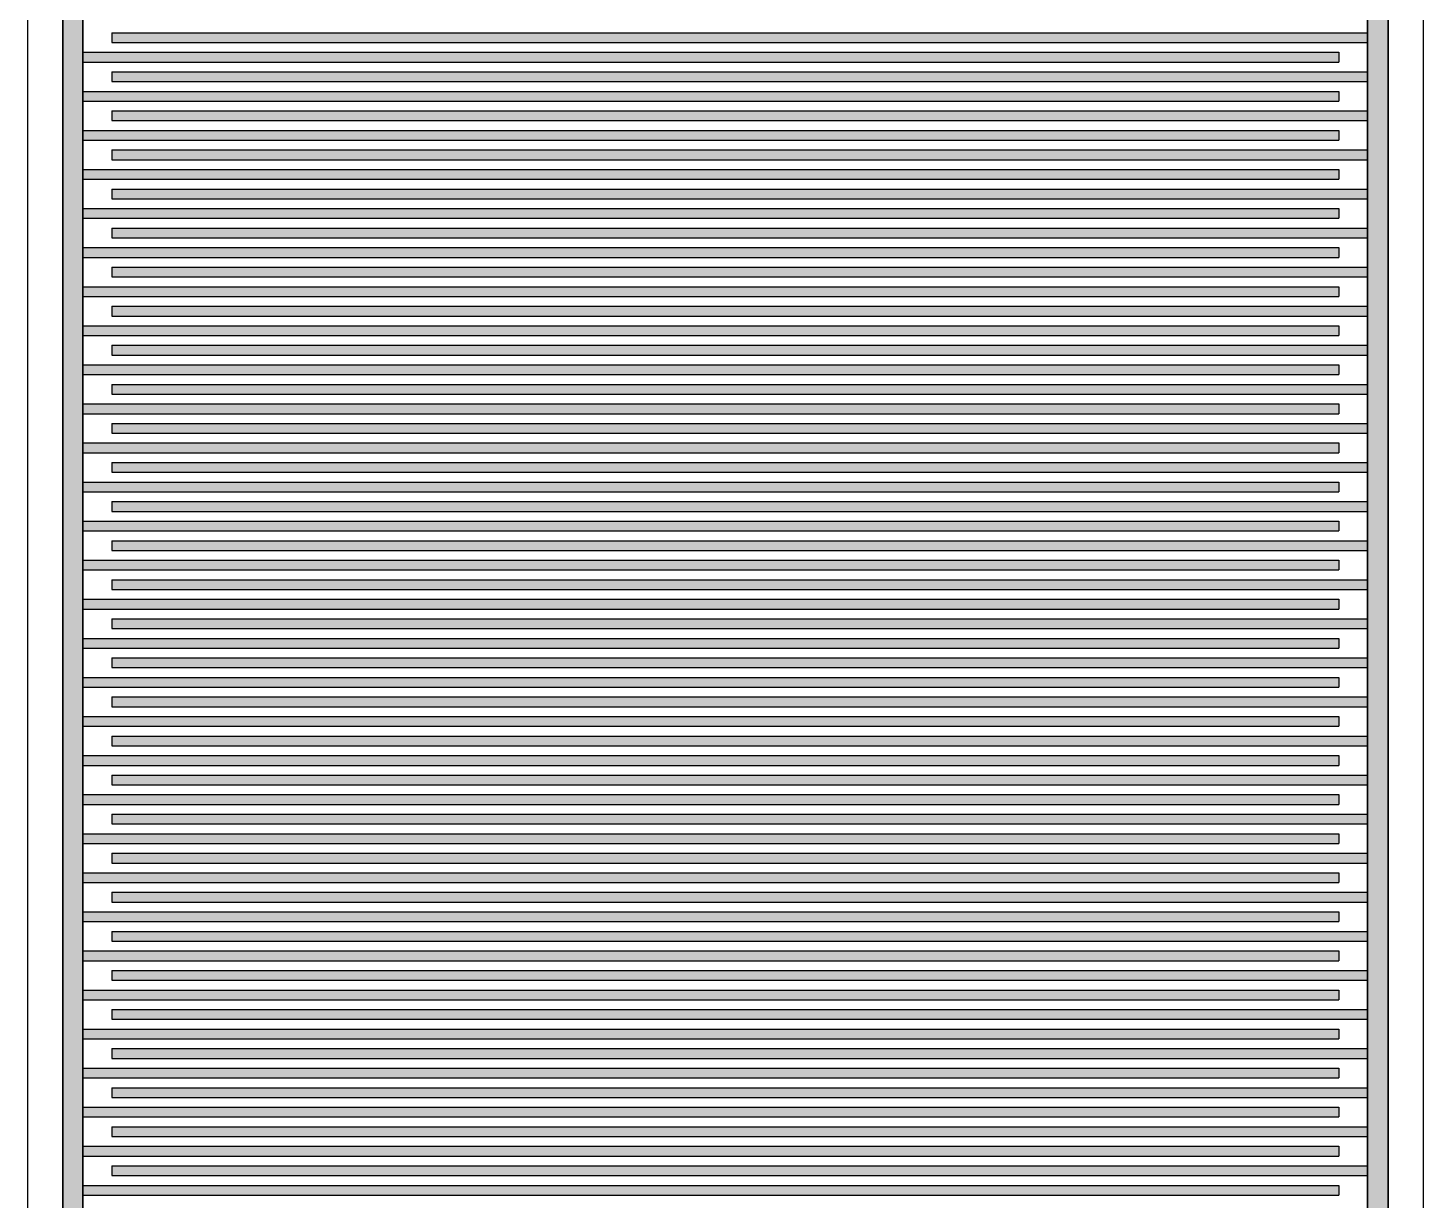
# Model space of a CAD drawing. Extents: x 1124.7 to 1190.6, y 740.2 to 817.2.
# Drawn here: x 1180.64 to 1190.64, y 757.03 to 765.43 of the extents above; entities that cross this region are included whole.
import ezdxf

# ---------------------------------------------------------------- set-up
doc = ezdxf.new("R2010")
doc.units = 0
doc.header["$MEASUREMENT"] = 0
doc.layers.get('0').update_dxf_attribs({"linetype": 'CONTINUOUS'})

# ---------------------------------------------------------------- blocks, each defined once
blk = doc.blocks.new('*U151')
at = {"linetype": 'Continuous'}
for p, q in [((1234.438, 479.019), (1234.438, 452.826)), ((1234.586, 479.019), (1234.586, 452.826))]:
    blk.add_line(p, q, dxfattribs=at)
blk.add_solid([(1234.438, 479.019), (1234.438, 452.826), (1234.586, 452.826)], dxfattribs=at)
at = {"linetype": 'Continuous', "extrusion": (0, 0, -1)}
blk.add_solid([(-1234.438, 479.019), (-1234.586, 479.019), (-1234.586, 452.826)], dxfattribs=at)
blk = doc.blocks.new('*U152')
at = {"linetype": 'Continuous'}
for p, q in [((1225.086, 479.019), (1225.086, 452.826)), ((1225.231, 479.019), (1225.231, 452.826))]:
    blk.add_line(p, q, dxfattribs=at)
blk.add_solid([(1225.086, 479.019), (1225.086, 452.826), (1225.231, 452.826)], dxfattribs=at)
at = {"linetype": 'Continuous', "extrusion": (0, 0, -1)}
blk.add_solid([(-1225.086, 479.019), (-1225.231, 479.019), (-1225.231, 452.826)], dxfattribs=at)
blk = doc.blocks.new('*U160')
at = {"linetype": 'Continuous'}
for p, q in [((1247.443, 466.921), (1256.443, 466.921)), ((1247.443, 466.921), (1247.443, 466.851)), ((1256.443, 466.921), (1256.443, 466.851)), ((1247.443, 466.851), (1256.443, 466.851)), ((1247.236, 466.781), (1256.236, 466.781)), ((1247.236, 466.781), (1247.236, 466.711)), ((1247.236, 466.711), (1256.236, 466.711)), ((1256.236, 466.781), (1256.236, 466.711))]:
    blk.add_line(p, q, dxfattribs=at)
for points in [[(1247.443, 466.921), (1247.443, 466.921), (1256.443, 466.921)], [(1247.443, 466.921), (1247.443, 466.851), (1256.443, 466.851)], [(1247.443, 466.851), (1247.443, 466.851), (1256.443, 466.851)], [(1247.236, 466.781), (1247.236, 466.781), (1256.236, 466.781)], [(1247.236, 466.781), (1247.236, 466.711), (1256.236, 466.711)], [(1247.236, 466.711), (1247.236, 466.711), (1256.236, 466.711)]]:
    blk.add_solid(points, dxfattribs=at)
at = {"linetype": 'Continuous', "extrusion": (0, 0, -1)}
for points in [[(-1247.443, 466.921), (-1256.443, 466.921), (-1256.443, 466.851)], [(-1247.236, 466.781), (-1256.236, 466.781), (-1256.236, 466.711)]]:
    blk.add_solid(points, dxfattribs=at)
blk = doc.blocks.new('*U161')
at = {"linetype": 'Continuous'}
for p, q in [((1247.443, 467.201), (1256.443, 467.201)), ((1247.443, 467.201), (1247.443, 467.131)), ((1256.443, 467.201), (1256.443, 467.131)), ((1247.443, 467.131), (1256.443, 467.131)), ((1247.236, 467.061), (1256.236, 467.061)), ((1247.236, 467.061), (1247.236, 466.991)), ((1256.236, 467.061), (1256.236, 466.991)), ((1247.236, 466.991), (1256.236, 466.991))]:
    blk.add_line(p, q, dxfattribs=at)
for points in [[(1247.443, 467.201), (1247.443, 467.201), (1256.443, 467.201)], [(1247.443, 467.201), (1247.443, 467.131), (1256.443, 467.131)], [(1247.443, 467.131), (1247.443, 467.131), (1256.443, 467.131)], [(1247.236, 467.061), (1247.236, 467.061), (1256.236, 467.061)], [(1247.236, 467.061), (1247.236, 466.991), (1256.236, 466.991)], [(1247.236, 466.991), (1247.236, 466.991), (1256.236, 466.991)]]:
    blk.add_solid(points, dxfattribs=at)
at = {"linetype": 'Continuous', "extrusion": (0, 0, -1)}
for points in [[(-1247.443, 467.201), (-1256.443, 467.201), (-1256.443, 467.131)], [(-1247.236, 467.061), (-1256.236, 467.061), (-1256.236, 466.991)]]:
    blk.add_solid(points, dxfattribs=at)
blk = doc.blocks.new('*U162')
at = {"linetype": 'Continuous'}
for p, q in [((1247.443, 467.481), (1256.443, 467.481)), ((1247.443, 467.481), (1247.443, 467.411)), ((1247.443, 467.411), (1256.443, 467.411)), ((1256.443, 467.481), (1256.443, 467.411)), ((1247.236, 467.341), (1256.236, 467.341)), ((1247.236, 467.341), (1247.236, 467.271)), ((1256.236, 467.341), (1256.236, 467.271)), ((1247.236, 467.271), (1256.236, 467.271))]:
    blk.add_line(p, q, dxfattribs=at)
for points in [[(1247.443, 467.481), (1247.443, 467.481), (1256.443, 467.481)], [(1247.443, 467.481), (1247.443, 467.411), (1256.443, 467.411)], [(1247.443, 467.411), (1247.443, 467.411), (1256.443, 467.411)], [(1247.236, 467.341), (1247.236, 467.341), (1256.236, 467.341)], [(1247.236, 467.341), (1247.236, 467.271), (1256.236, 467.271)], [(1247.236, 467.271), (1247.236, 467.271), (1256.236, 467.271)]]:
    blk.add_solid(points, dxfattribs=at)
at = {"linetype": 'Continuous', "extrusion": (0, 0, -1)}
for points in [[(-1247.443, 467.481), (-1256.443, 467.481), (-1256.443, 467.411)], [(-1247.236, 467.341), (-1256.236, 467.341), (-1256.236, 467.271)]]:
    blk.add_solid(points, dxfattribs=at)
blk = doc.blocks.new('*U163')
at = {"linetype": 'Continuous'}
for p, q in [((1247.443, 467.761), (1256.443, 467.761)), ((1247.443, 467.761), (1247.443, 467.691)), ((1256.443, 467.761), (1256.443, 467.691)), ((1247.236, 467.621), (1256.236, 467.621)), ((1247.236, 467.621), (1247.236, 467.551)), ((1247.443, 467.691), (1256.443, 467.691)), ((1256.236, 467.621), (1256.236, 467.551)), ((1247.236, 467.551), (1256.236, 467.551))]:
    blk.add_line(p, q, dxfattribs=at)
for points in [[(1247.443, 467.761), (1247.443, 467.761), (1256.443, 467.761)], [(1247.443, 467.761), (1247.443, 467.691), (1256.443, 467.691)], [(1247.236, 467.621), (1247.236, 467.621), (1256.236, 467.621)], [(1247.236, 467.621), (1247.236, 467.551), (1256.236, 467.551)], [(1247.443, 467.691), (1247.443, 467.691), (1256.443, 467.691)], [(1247.236, 467.551), (1247.236, 467.551), (1256.236, 467.551)]]:
    blk.add_solid(points, dxfattribs=at)
at = {"linetype": 'Continuous', "extrusion": (0, 0, -1)}
for points in [[(-1247.443, 467.761), (-1256.443, 467.761), (-1256.443, 467.691)], [(-1247.236, 467.621), (-1256.236, 467.621), (-1256.236, 467.551)]]:
    blk.add_solid(points, dxfattribs=at)
blk = doc.blocks.new('*U164')
at = {"linetype": 'Continuous'}
for p, q in [((1247.443, 468.041), (1256.443, 468.041)), ((1247.443, 468.041), (1247.443, 467.971)), ((1256.443, 468.041), (1256.443, 467.971)), ((1247.236, 467.901), (1256.236, 467.901)), ((1247.236, 467.901), (1247.236, 467.831)), ((1247.443, 467.971), (1256.443, 467.971)), ((1256.236, 467.901), (1256.236, 467.831)), ((1247.236, 467.831), (1256.236, 467.831))]:
    blk.add_line(p, q, dxfattribs=at)
for points in [[(1247.443, 468.041), (1247.443, 468.041), (1256.443, 468.041)], [(1247.443, 468.041), (1247.443, 467.971), (1256.443, 467.971)], [(1247.236, 467.901), (1247.236, 467.901), (1256.236, 467.901)], [(1247.236, 467.901), (1247.236, 467.831), (1256.236, 467.831)], [(1247.443, 467.971), (1247.443, 467.971), (1256.443, 467.971)], [(1247.236, 467.831), (1247.236, 467.831), (1256.236, 467.831)]]:
    blk.add_solid(points, dxfattribs=at)
at = {"linetype": 'Continuous', "extrusion": (0, 0, -1)}
for points in [[(-1247.443, 468.041), (-1256.443, 468.041), (-1256.443, 467.971)], [(-1247.236, 467.901), (-1256.236, 467.901), (-1256.236, 467.831)]]:
    blk.add_solid(points, dxfattribs=at)
blk = doc.blocks.new('*U165')
at = {"linetype": 'Continuous'}
for p, q in [((1247.443, 468.321), (1256.443, 468.321)), ((1247.443, 468.321), (1247.443, 468.251)), ((1256.443, 468.321), (1256.443, 468.251)), ((1247.443, 468.251), (1256.443, 468.251)), ((1247.236, 468.181), (1256.236, 468.181)), ((1247.236, 468.181), (1247.236, 468.111)), ((1247.236, 468.111), (1256.236, 468.111)), ((1256.236, 468.181), (1256.236, 468.111))]:
    blk.add_line(p, q, dxfattribs=at)
for points in [[(1247.443, 468.321), (1247.443, 468.321), (1256.443, 468.321)], [(1247.443, 468.321), (1247.443, 468.251), (1256.443, 468.251)], [(1247.443, 468.251), (1247.443, 468.251), (1256.443, 468.251)], [(1247.236, 468.181), (1247.236, 468.181), (1256.236, 468.181)], [(1247.236, 468.181), (1247.236, 468.111), (1256.236, 468.111)], [(1247.236, 468.111), (1247.236, 468.111), (1256.236, 468.111)]]:
    blk.add_solid(points, dxfattribs=at)
at = {"linetype": 'Continuous', "extrusion": (0, 0, -1)}
for points in [[(-1247.443, 468.321), (-1256.443, 468.321), (-1256.443, 468.251)], [(-1247.236, 468.181), (-1256.236, 468.181), (-1256.236, 468.111)]]:
    blk.add_solid(points, dxfattribs=at)
blk = doc.blocks.new('*U166')
at = {"linetype": 'Continuous'}
for p, q in [((1247.443, 468.601), (1256.443, 468.601)), ((1247.443, 468.601), (1247.443, 468.531)), ((1256.443, 468.601), (1256.443, 468.531)), ((1247.443, 468.531), (1256.443, 468.531)), ((1247.236, 468.461), (1256.236, 468.461)), ((1247.236, 468.461), (1247.236, 468.391)), ((1256.236, 468.461), (1256.236, 468.391)), ((1247.236, 468.391), (1256.236, 468.391))]:
    blk.add_line(p, q, dxfattribs=at)
for points in [[(1247.443, 468.601), (1247.443, 468.601), (1256.443, 468.601)], [(1247.443, 468.601), (1247.443, 468.531), (1256.443, 468.531)], [(1247.443, 468.531), (1247.443, 468.531), (1256.443, 468.531)], [(1247.236, 468.461), (1247.236, 468.461), (1256.236, 468.461)], [(1247.236, 468.461), (1247.236, 468.391), (1256.236, 468.391)], [(1247.236, 468.391), (1247.236, 468.391), (1256.236, 468.391)]]:
    blk.add_solid(points, dxfattribs=at)
at = {"linetype": 'Continuous', "extrusion": (0, 0, -1)}
for points in [[(-1247.443, 468.601), (-1256.443, 468.601), (-1256.443, 468.531)], [(-1247.236, 468.461), (-1256.236, 468.461), (-1256.236, 468.391)]]:
    blk.add_solid(points, dxfattribs=at)
blk = doc.blocks.new('*U167')
at = {"linetype": 'Continuous'}
for p, q in [((1247.443, 468.881), (1256.443, 468.881)), ((1247.443, 468.881), (1247.443, 468.811)), ((1247.443, 468.811), (1256.443, 468.811)), ((1256.443, 468.881), (1256.443, 468.811)), ((1247.236, 468.741), (1256.236, 468.741)), ((1247.236, 468.741), (1247.236, 468.671)), ((1256.236, 468.741), (1256.236, 468.671)), ((1247.236, 468.671), (1256.236, 468.671))]:
    blk.add_line(p, q, dxfattribs=at)
for points in [[(1247.443, 468.881), (1247.443, 468.881), (1256.443, 468.881)], [(1247.443, 468.881), (1247.443, 468.811), (1256.443, 468.811)], [(1247.443, 468.811), (1247.443, 468.811), (1256.443, 468.811)], [(1247.236, 468.741), (1247.236, 468.741), (1256.236, 468.741)], [(1247.236, 468.741), (1247.236, 468.671), (1256.236, 468.671)], [(1247.236, 468.671), (1247.236, 468.671), (1256.236, 468.671)]]:
    blk.add_solid(points, dxfattribs=at)
at = {"linetype": 'Continuous', "extrusion": (0, 0, -1)}
for points in [[(-1247.443, 468.881), (-1256.443, 468.881), (-1256.443, 468.811)], [(-1247.236, 468.741), (-1256.236, 468.741), (-1256.236, 468.671)]]:
    blk.add_solid(points, dxfattribs=at)
blk = doc.blocks.new('*U168')
at = {"linetype": 'Continuous'}
for p, q in [((1247.443, 469.161), (1256.443, 469.161)), ((1247.443, 469.161), (1247.443, 469.091)), ((1256.443, 469.161), (1256.443, 469.091)), ((1247.236, 469.021), (1256.236, 469.021)), ((1247.236, 469.021), (1247.236, 468.951)), ((1247.443, 469.091), (1256.443, 469.091)), ((1256.236, 469.021), (1256.236, 468.951)), ((1247.236, 468.951), (1256.236, 468.951))]:
    blk.add_line(p, q, dxfattribs=at)
for points in [[(1247.443, 469.161), (1247.443, 469.161), (1256.443, 469.161)], [(1247.443, 469.161), (1247.443, 469.091), (1256.443, 469.091)], [(1247.236, 469.021), (1247.236, 469.021), (1256.236, 469.021)], [(1247.236, 469.021), (1247.236, 468.951), (1256.236, 468.951)], [(1247.443, 469.091), (1247.443, 469.091), (1256.443, 469.091)], [(1247.236, 468.951), (1247.236, 468.951), (1256.236, 468.951)]]:
    blk.add_solid(points, dxfattribs=at)
at = {"linetype": 'Continuous', "extrusion": (0, 0, -1)}
for points in [[(-1247.443, 469.161), (-1256.443, 469.161), (-1256.443, 469.091)], [(-1247.236, 469.021), (-1256.236, 469.021), (-1256.236, 468.951)]]:
    blk.add_solid(points, dxfattribs=at)
blk = doc.blocks.new('*U169')
at = {"linetype": 'Continuous'}
for p, q in [((1247.443, 469.441), (1256.443, 469.441)), ((1247.443, 469.441), (1247.443, 469.371)), ((1256.443, 469.441), (1256.443, 469.371)), ((1247.236, 469.301), (1256.236, 469.301)), ((1247.236, 469.301), (1247.236, 469.231)), ((1247.443, 469.371), (1256.443, 469.371)), ((1256.236, 469.301), (1256.236, 469.231)), ((1247.236, 469.231), (1256.236, 469.231))]:
    blk.add_line(p, q, dxfattribs=at)
for points in [[(1247.443, 469.441), (1247.443, 469.441), (1256.443, 469.441)], [(1247.443, 469.441), (1247.443, 469.371), (1256.443, 469.371)], [(1247.236, 469.301), (1247.236, 469.301), (1256.236, 469.301)], [(1247.236, 469.301), (1247.236, 469.231), (1256.236, 469.231)], [(1247.443, 469.371), (1247.443, 469.371), (1256.443, 469.371)], [(1247.236, 469.231), (1247.236, 469.231), (1256.236, 469.231)]]:
    blk.add_solid(points, dxfattribs=at)
at = {"linetype": 'Continuous', "extrusion": (0, 0, -1)}
for points in [[(-1247.443, 469.441), (-1256.443, 469.441), (-1256.443, 469.371)], [(-1247.236, 469.301), (-1256.236, 469.301), (-1256.236, 469.231)]]:
    blk.add_solid(points, dxfattribs=at)
blk = doc.blocks.new('*U170')
at = {"linetype": 'Continuous'}
for p, q in [((1247.443, 469.721), (1256.443, 469.721)), ((1247.443, 469.721), (1247.443, 469.651)), ((1256.443, 469.721), (1256.443, 469.651)), ((1247.443, 469.651), (1256.443, 469.651)), ((1247.236, 469.581), (1256.236, 469.581)), ((1247.236, 469.581), (1247.236, 469.511)), ((1247.236, 469.511), (1256.236, 469.511)), ((1256.236, 469.581), (1256.236, 469.511))]:
    blk.add_line(p, q, dxfattribs=at)
for points in [[(1247.443, 469.721), (1247.443, 469.721), (1256.443, 469.721)], [(1247.443, 469.721), (1247.443, 469.651), (1256.443, 469.651)], [(1247.443, 469.651), (1247.443, 469.651), (1256.443, 469.651)], [(1247.236, 469.581), (1247.236, 469.581), (1256.236, 469.581)], [(1247.236, 469.581), (1247.236, 469.511), (1256.236, 469.511)], [(1247.236, 469.511), (1247.236, 469.511), (1256.236, 469.511)]]:
    blk.add_solid(points, dxfattribs=at)
at = {"linetype": 'Continuous', "extrusion": (0, 0, -1)}
for points in [[(-1247.443, 469.721), (-1256.443, 469.721), (-1256.443, 469.651)], [(-1247.236, 469.581), (-1256.236, 469.581), (-1256.236, 469.511)]]:
    blk.add_solid(points, dxfattribs=at)
blk = doc.blocks.new('*U171')
at = {"linetype": 'Continuous'}
for p, q in [((1247.443, 470.001), (1256.443, 470.001)), ((1247.443, 470.001), (1247.443, 469.931)), ((1256.443, 470.001), (1256.443, 469.931)), ((1247.443, 469.931), (1256.443, 469.931)), ((1247.236, 469.861), (1256.236, 469.861)), ((1247.236, 469.861), (1247.236, 469.791)), ((1256.236, 469.861), (1256.236, 469.791)), ((1247.236, 469.791), (1256.236, 469.791))]:
    blk.add_line(p, q, dxfattribs=at)
for points in [[(1247.443, 470.001), (1247.443, 470.001), (1256.443, 470.001)], [(1247.443, 470.001), (1247.443, 469.931), (1256.443, 469.931)], [(1247.443, 469.931), (1247.443, 469.931), (1256.443, 469.931)], [(1247.236, 469.861), (1247.236, 469.861), (1256.236, 469.861)], [(1247.236, 469.861), (1247.236, 469.791), (1256.236, 469.791)], [(1247.236, 469.791), (1247.236, 469.791), (1256.236, 469.791)]]:
    blk.add_solid(points, dxfattribs=at)
at = {"linetype": 'Continuous', "extrusion": (0, 0, -1)}
for points in [[(-1247.443, 470.001), (-1256.443, 470.001), (-1256.443, 469.931)], [(-1247.236, 469.861), (-1256.236, 469.861), (-1256.236, 469.791)]]:
    blk.add_solid(points, dxfattribs=at)
blk = doc.blocks.new('*U172')
at = {"linetype": 'Continuous'}
for p, q in [((1247.443, 470.281), (1256.443, 470.281)), ((1247.443, 470.281), (1247.443, 470.211)), ((1247.443, 470.211), (1256.443, 470.211)), ((1256.443, 470.281), (1256.443, 470.211)), ((1247.236, 470.141), (1256.236, 470.141)), ((1247.236, 470.141), (1247.236, 470.071)), ((1256.236, 470.141), (1256.236, 470.071)), ((1247.236, 470.071), (1256.236, 470.071))]:
    blk.add_line(p, q, dxfattribs=at)
for points in [[(1247.443, 470.281), (1247.443, 470.281), (1256.443, 470.281)], [(1247.443, 470.281), (1247.443, 470.211), (1256.443, 470.211)], [(1247.443, 470.211), (1247.443, 470.211), (1256.443, 470.211)], [(1247.236, 470.141), (1247.236, 470.141), (1256.236, 470.141)], [(1247.236, 470.141), (1247.236, 470.071), (1256.236, 470.071)], [(1247.236, 470.071), (1247.236, 470.071), (1256.236, 470.071)]]:
    blk.add_solid(points, dxfattribs=at)
at = {"linetype": 'Continuous', "extrusion": (0, 0, -1)}
for points in [[(-1247.443, 470.281), (-1256.443, 470.281), (-1256.443, 470.211)], [(-1247.236, 470.141), (-1256.236, 470.141), (-1256.236, 470.071)]]:
    blk.add_solid(points, dxfattribs=at)
blk = doc.blocks.new('*U173')
at = {"linetype": 'Continuous'}
for p, q in [((1247.443, 470.561), (1256.443, 470.561)), ((1247.443, 470.561), (1247.443, 470.491)), ((1256.443, 470.561), (1256.443, 470.491)), ((1247.236, 470.421), (1256.236, 470.421)), ((1247.236, 470.421), (1247.236, 470.351)), ((1247.443, 470.491), (1256.443, 470.491)), ((1256.236, 470.421), (1256.236, 470.351)), ((1247.236, 470.351), (1256.236, 470.351))]:
    blk.add_line(p, q, dxfattribs=at)
for points in [[(1247.443, 470.561), (1247.443, 470.561), (1256.443, 470.561)], [(1247.443, 470.561), (1247.443, 470.491), (1256.443, 470.491)], [(1247.236, 470.421), (1247.236, 470.421), (1256.236, 470.421)], [(1247.236, 470.421), (1247.236, 470.351), (1256.236, 470.351)], [(1247.443, 470.491), (1247.443, 470.491), (1256.443, 470.491)], [(1247.236, 470.351), (1247.236, 470.351), (1256.236, 470.351)]]:
    blk.add_solid(points, dxfattribs=at)
at = {"linetype": 'Continuous', "extrusion": (0, 0, -1)}
for points in [[(-1247.443, 470.561), (-1256.443, 470.561), (-1256.443, 470.491)], [(-1247.236, 470.421), (-1256.236, 470.421), (-1256.236, 470.351)]]:
    blk.add_solid(points, dxfattribs=at)
blk = doc.blocks.new('*U174')
at = {"linetype": 'Continuous'}
for p, q in [((1247.443, 470.841), (1256.443, 470.841)), ((1247.443, 470.841), (1247.443, 470.771)), ((1256.443, 470.841), (1256.443, 470.771)), ((1247.236, 470.701), (1256.236, 470.701)), ((1247.236, 470.701), (1247.236, 470.631)), ((1247.443, 470.771), (1256.443, 470.771)), ((1256.236, 470.701), (1256.236, 470.631)), ((1247.236, 470.631), (1256.236, 470.631))]:
    blk.add_line(p, q, dxfattribs=at)
for points in [[(1247.443, 470.841), (1247.443, 470.841), (1256.443, 470.841)], [(1247.443, 470.841), (1247.443, 470.771), (1256.443, 470.771)], [(1247.236, 470.701), (1247.236, 470.701), (1256.236, 470.701)], [(1247.236, 470.701), (1247.236, 470.631), (1256.236, 470.631)], [(1247.443, 470.771), (1247.443, 470.771), (1256.443, 470.771)], [(1247.236, 470.631), (1247.236, 470.631), (1256.236, 470.631)]]:
    blk.add_solid(points, dxfattribs=at)
at = {"linetype": 'Continuous', "extrusion": (0, 0, -1)}
for points in [[(-1247.443, 470.841), (-1256.443, 470.841), (-1256.443, 470.771)], [(-1247.236, 470.701), (-1256.236, 470.701), (-1256.236, 470.631)]]:
    blk.add_solid(points, dxfattribs=at)
blk = doc.blocks.new('*U175')
at = {"linetype": 'Continuous'}
for p, q in [((1247.443, 471.121), (1256.443, 471.121)), ((1247.443, 471.121), (1247.443, 471.051)), ((1256.443, 471.121), (1256.443, 471.051)), ((1247.443, 471.051), (1256.443, 471.051)), ((1247.236, 470.981), (1256.236, 470.981)), ((1247.236, 470.981), (1247.236, 470.911)), ((1247.236, 470.911), (1256.236, 470.911)), ((1256.236, 470.981), (1256.236, 470.911))]:
    blk.add_line(p, q, dxfattribs=at)
for points in [[(1247.443, 471.121), (1247.443, 471.121), (1256.443, 471.121)], [(1247.443, 471.121), (1247.443, 471.051), (1256.443, 471.051)], [(1247.443, 471.051), (1247.443, 471.051), (1256.443, 471.051)], [(1247.236, 470.981), (1247.236, 470.981), (1256.236, 470.981)], [(1247.236, 470.981), (1247.236, 470.911), (1256.236, 470.911)], [(1247.236, 470.911), (1247.236, 470.911), (1256.236, 470.911)]]:
    blk.add_solid(points, dxfattribs=at)
at = {"linetype": 'Continuous', "extrusion": (0, 0, -1)}
for points in [[(-1247.443, 471.121), (-1256.443, 471.121), (-1256.443, 471.051)], [(-1247.236, 470.981), (-1256.236, 470.981), (-1256.236, 470.911)]]:
    blk.add_solid(points, dxfattribs=at)
blk = doc.blocks.new('*U176')
at = {"linetype": 'Continuous'}
for p, q in [((1247.443, 471.401), (1256.443, 471.401)), ((1247.443, 471.401), (1247.443, 471.331)), ((1256.443, 471.401), (1256.443, 471.331)), ((1247.443, 471.331), (1256.443, 471.331)), ((1247.236, 471.261), (1256.236, 471.261)), ((1247.236, 471.261), (1247.236, 471.191)), ((1256.236, 471.261), (1256.236, 471.191)), ((1247.236, 471.191), (1256.236, 471.191))]:
    blk.add_line(p, q, dxfattribs=at)
for points in [[(1247.443, 471.401), (1247.443, 471.401), (1256.443, 471.401)], [(1247.443, 471.401), (1247.443, 471.331), (1256.443, 471.331)], [(1247.443, 471.331), (1247.443, 471.331), (1256.443, 471.331)], [(1247.236, 471.261), (1247.236, 471.261), (1256.236, 471.261)], [(1247.236, 471.261), (1247.236, 471.191), (1256.236, 471.191)], [(1247.236, 471.191), (1247.236, 471.191), (1256.236, 471.191)]]:
    blk.add_solid(points, dxfattribs=at)
at = {"linetype": 'Continuous', "extrusion": (0, 0, -1)}
for points in [[(-1247.443, 471.401), (-1256.443, 471.401), (-1256.443, 471.331)], [(-1247.236, 471.261), (-1256.236, 471.261), (-1256.236, 471.191)]]:
    blk.add_solid(points, dxfattribs=at)
blk = doc.blocks.new('*U177')
at = {"linetype": 'Continuous'}
for p, q in [((1247.443, 471.681), (1256.443, 471.681)), ((1247.443, 471.681), (1247.443, 471.611)), ((1247.443, 471.611), (1256.443, 471.611)), ((1256.443, 471.681), (1256.443, 471.611)), ((1247.236, 471.541), (1256.236, 471.541)), ((1247.236, 471.541), (1247.236, 471.471)), ((1256.236, 471.541), (1256.236, 471.471)), ((1247.236, 471.471), (1256.236, 471.471))]:
    blk.add_line(p, q, dxfattribs=at)
for points in [[(1247.443, 471.681), (1247.443, 471.681), (1256.443, 471.681)], [(1247.443, 471.681), (1247.443, 471.611), (1256.443, 471.611)], [(1247.443, 471.611), (1247.443, 471.611), (1256.443, 471.611)], [(1247.236, 471.541), (1247.236, 471.541), (1256.236, 471.541)], [(1247.236, 471.541), (1247.236, 471.471), (1256.236, 471.471)], [(1247.236, 471.471), (1247.236, 471.471), (1256.236, 471.471)]]:
    blk.add_solid(points, dxfattribs=at)
at = {"linetype": 'Continuous', "extrusion": (0, 0, -1)}
for points in [[(-1247.443, 471.681), (-1256.443, 471.681), (-1256.443, 471.611)], [(-1247.236, 471.541), (-1256.236, 471.541), (-1256.236, 471.471)]]:
    blk.add_solid(points, dxfattribs=at)
blk = doc.blocks.new('*U178')
at = {"linetype": 'Continuous'}
for p, q in [((1247.443, 471.961), (1256.443, 471.961)), ((1247.443, 471.961), (1247.443, 471.891)), ((1256.443, 471.961), (1256.443, 471.891)), ((1247.236, 471.821), (1256.236, 471.821)), ((1247.236, 471.821), (1247.236, 471.751)), ((1247.443, 471.891), (1256.443, 471.891)), ((1256.236, 471.821), (1256.236, 471.751)), ((1247.236, 471.751), (1256.236, 471.751))]:
    blk.add_line(p, q, dxfattribs=at)
for points in [[(1247.443, 471.961), (1247.443, 471.961), (1256.443, 471.961)], [(1247.443, 471.961), (1247.443, 471.891), (1256.443, 471.891)], [(1247.236, 471.821), (1247.236, 471.821), (1256.236, 471.821)], [(1247.236, 471.821), (1247.236, 471.751), (1256.236, 471.751)], [(1247.443, 471.891), (1247.443, 471.891), (1256.443, 471.891)], [(1247.236, 471.751), (1247.236, 471.751), (1256.236, 471.751)]]:
    blk.add_solid(points, dxfattribs=at)
at = {"linetype": 'Continuous', "extrusion": (0, 0, -1)}
for points in [[(-1247.443, 471.961), (-1256.443, 471.961), (-1256.443, 471.891)], [(-1247.236, 471.821), (-1256.236, 471.821), (-1256.236, 471.751)]]:
    blk.add_solid(points, dxfattribs=at)
blk = doc.blocks.new('*U179')
at = {"linetype": 'Continuous'}
for p, q in [((1247.443, 472.241), (1256.443, 472.241)), ((1247.443, 472.241), (1247.443, 472.171)), ((1256.443, 472.241), (1256.443, 472.171)), ((1247.236, 472.101), (1256.236, 472.101)), ((1247.236, 472.101), (1247.236, 472.031)), ((1247.443, 472.171), (1256.443, 472.171)), ((1256.236, 472.101), (1256.236, 472.031)), ((1247.236, 472.031), (1256.236, 472.031))]:
    blk.add_line(p, q, dxfattribs=at)
for points in [[(1247.443, 472.241), (1247.443, 472.241), (1256.443, 472.241)], [(1247.443, 472.241), (1247.443, 472.171), (1256.443, 472.171)], [(1247.236, 472.101), (1247.236, 472.101), (1256.236, 472.101)], [(1247.236, 472.101), (1247.236, 472.031), (1256.236, 472.031)], [(1247.443, 472.171), (1247.443, 472.171), (1256.443, 472.171)], [(1247.236, 472.031), (1247.236, 472.031), (1256.236, 472.031)]]:
    blk.add_solid(points, dxfattribs=at)
at = {"linetype": 'Continuous', "extrusion": (0, 0, -1)}
for points in [[(-1247.443, 472.241), (-1256.443, 472.241), (-1256.443, 472.171)], [(-1247.236, 472.101), (-1256.236, 472.101), (-1256.236, 472.031)]]:
    blk.add_solid(points, dxfattribs=at)
blk = doc.blocks.new('*U180')
at = {"linetype": 'Continuous'}
for p, q in [((1247.443, 472.521), (1256.443, 472.521)), ((1247.443, 472.521), (1247.443, 472.451)), ((1256.443, 472.521), (1256.443, 472.451)), ((1247.443, 472.451), (1256.443, 472.451)), ((1247.236, 472.381), (1256.236, 472.381)), ((1247.236, 472.381), (1247.236, 472.311)), ((1247.236, 472.311), (1256.236, 472.311)), ((1256.236, 472.381), (1256.236, 472.311))]:
    blk.add_line(p, q, dxfattribs=at)
for points in [[(1247.443, 472.521), (1247.443, 472.521), (1256.443, 472.521)], [(1247.443, 472.521), (1247.443, 472.451), (1256.443, 472.451)], [(1247.443, 472.451), (1247.443, 472.451), (1256.443, 472.451)], [(1247.236, 472.381), (1247.236, 472.381), (1256.236, 472.381)], [(1247.236, 472.381), (1247.236, 472.311), (1256.236, 472.311)], [(1247.236, 472.311), (1247.236, 472.311), (1256.236, 472.311)]]:
    blk.add_solid(points, dxfattribs=at)
at = {"linetype": 'Continuous', "extrusion": (0, 0, -1)}
for points in [[(-1247.443, 472.521), (-1256.443, 472.521), (-1256.443, 472.451)], [(-1247.236, 472.381), (-1256.236, 472.381), (-1256.236, 472.311)]]:
    blk.add_solid(points, dxfattribs=at)
blk = doc.blocks.new('*U181')
at = {"linetype": 'Continuous'}
for p, q in [((1247.443, 472.801), (1256.443, 472.801)), ((1247.443, 472.801), (1247.443, 472.731)), ((1256.443, 472.801), (1256.443, 472.731)), ((1247.443, 472.731), (1256.443, 472.731)), ((1247.236, 472.661), (1256.236, 472.661)), ((1247.236, 472.661), (1247.236, 472.591)), ((1256.236, 472.661), (1256.236, 472.591)), ((1247.236, 472.591), (1256.236, 472.591))]:
    blk.add_line(p, q, dxfattribs=at)
for points in [[(1247.443, 472.801), (1247.443, 472.801), (1256.443, 472.801)], [(1247.443, 472.801), (1247.443, 472.731), (1256.443, 472.731)], [(1247.443, 472.731), (1247.443, 472.731), (1256.443, 472.731)], [(1247.236, 472.661), (1247.236, 472.661), (1256.236, 472.661)], [(1247.236, 472.661), (1247.236, 472.591), (1256.236, 472.591)], [(1247.236, 472.591), (1247.236, 472.591), (1256.236, 472.591)]]:
    blk.add_solid(points, dxfattribs=at)
at = {"linetype": 'Continuous', "extrusion": (0, 0, -1)}
for points in [[(-1247.443, 472.801), (-1256.443, 472.801), (-1256.443, 472.731)], [(-1247.236, 472.661), (-1256.236, 472.661), (-1256.236, 472.591)]]:
    blk.add_solid(points, dxfattribs=at)
blk = doc.blocks.new('*U182')
at = {"linetype": 'Continuous'}
for p, q in [((1247.443, 473.081), (1256.443, 473.081)), ((1247.443, 473.081), (1247.443, 473.011)), ((1247.443, 473.011), (1256.443, 473.011)), ((1256.443, 473.081), (1256.443, 473.011)), ((1247.236, 472.941), (1256.236, 472.941)), ((1247.236, 472.941), (1247.236, 472.871)), ((1256.236, 472.941), (1256.236, 472.871)), ((1247.236, 472.871), (1256.236, 472.871))]:
    blk.add_line(p, q, dxfattribs=at)
for points in [[(1247.443, 473.081), (1247.443, 473.081), (1256.443, 473.081)], [(1247.443, 473.081), (1247.443, 473.011), (1256.443, 473.011)], [(1247.443, 473.011), (1247.443, 473.011), (1256.443, 473.011)], [(1247.236, 472.941), (1247.236, 472.941), (1256.236, 472.941)], [(1247.236, 472.941), (1247.236, 472.871), (1256.236, 472.871)], [(1247.236, 472.871), (1247.236, 472.871), (1256.236, 472.871)]]:
    blk.add_solid(points, dxfattribs=at)
at = {"linetype": 'Continuous', "extrusion": (0, 0, -1)}
for points in [[(-1247.443, 473.081), (-1256.443, 473.081), (-1256.443, 473.011)], [(-1247.236, 472.941), (-1256.236, 472.941), (-1256.236, 472.871)]]:
    blk.add_solid(points, dxfattribs=at)
blk = doc.blocks.new('*U183')
at = {"linetype": 'Continuous'}
for p, q in [((1247.443, 473.361), (1256.443, 473.361)), ((1247.443, 473.361), (1247.443, 473.291)), ((1256.443, 473.361), (1256.443, 473.291)), ((1247.236, 473.221), (1256.236, 473.221)), ((1247.236, 473.221), (1247.236, 473.151)), ((1247.443, 473.291), (1256.443, 473.291)), ((1256.236, 473.221), (1256.236, 473.151)), ((1247.236, 473.151), (1256.236, 473.151))]:
    blk.add_line(p, q, dxfattribs=at)
for points in [[(1247.443, 473.361), (1247.443, 473.361), (1256.443, 473.361)], [(1247.443, 473.361), (1247.443, 473.291), (1256.443, 473.291)], [(1247.236, 473.221), (1247.236, 473.221), (1256.236, 473.221)], [(1247.236, 473.221), (1247.236, 473.151), (1256.236, 473.151)], [(1247.443, 473.291), (1247.443, 473.291), (1256.443, 473.291)], [(1247.236, 473.151), (1247.236, 473.151), (1256.236, 473.151)]]:
    blk.add_solid(points, dxfattribs=at)
at = {"linetype": 'Continuous', "extrusion": (0, 0, -1)}
for points in [[(-1247.443, 473.361), (-1256.443, 473.361), (-1256.443, 473.291)], [(-1247.236, 473.221), (-1256.236, 473.221), (-1256.236, 473.151)]]:
    blk.add_solid(points, dxfattribs=at)
blk = doc.blocks.new('*U184')
at = {"linetype": 'Continuous'}
for p, q in [((1247.443, 473.641), (1256.443, 473.641)), ((1247.443, 473.641), (1247.443, 473.571)), ((1256.443, 473.641), (1256.443, 473.571)), ((1247.236, 473.501), (1256.236, 473.501)), ((1247.236, 473.501), (1247.236, 473.431)), ((1247.443, 473.571), (1256.443, 473.571)), ((1256.236, 473.501), (1256.236, 473.431)), ((1247.236, 473.431), (1256.236, 473.431))]:
    blk.add_line(p, q, dxfattribs=at)
for points in [[(1247.443, 473.641), (1247.443, 473.641), (1256.443, 473.641)], [(1247.443, 473.641), (1247.443, 473.571), (1256.443, 473.571)], [(1247.236, 473.501), (1247.236, 473.501), (1256.236, 473.501)], [(1247.236, 473.501), (1247.236, 473.431), (1256.236, 473.431)], [(1247.443, 473.571), (1247.443, 473.571), (1256.443, 473.571)], [(1247.236, 473.431), (1247.236, 473.431), (1256.236, 473.431)]]:
    blk.add_solid(points, dxfattribs=at)
at = {"linetype": 'Continuous', "extrusion": (0, 0, -1)}
for points in [[(-1247.443, 473.641), (-1256.443, 473.641), (-1256.443, 473.571)], [(-1247.236, 473.501), (-1256.236, 473.501), (-1256.236, 473.431)]]:
    blk.add_solid(points, dxfattribs=at)
blk = doc.blocks.new('*U185')
at = {"linetype": 'Continuous'}
for p, q in [((1247.443, 473.921), (1256.443, 473.921)), ((1247.443, 473.921), (1247.443, 473.851)), ((1256.443, 473.921), (1256.443, 473.851)), ((1247.443, 473.851), (1256.443, 473.851)), ((1247.236, 473.781), (1256.236, 473.781)), ((1247.236, 473.781), (1247.236, 473.711)), ((1247.236, 473.711), (1256.236, 473.711)), ((1256.236, 473.781), (1256.236, 473.711))]:
    blk.add_line(p, q, dxfattribs=at)
for points in [[(1247.443, 473.921), (1247.443, 473.921), (1256.443, 473.921)], [(1247.443, 473.921), (1247.443, 473.851), (1256.443, 473.851)], [(1247.443, 473.851), (1247.443, 473.851), (1256.443, 473.851)], [(1247.236, 473.781), (1247.236, 473.781), (1256.236, 473.781)], [(1247.236, 473.781), (1247.236, 473.711), (1256.236, 473.711)], [(1247.236, 473.711), (1247.236, 473.711), (1256.236, 473.711)]]:
    blk.add_solid(points, dxfattribs=at)
at = {"linetype": 'Continuous', "extrusion": (0, 0, -1)}
for points in [[(-1247.443, 473.921), (-1256.443, 473.921), (-1256.443, 473.851)], [(-1247.236, 473.781), (-1256.236, 473.781), (-1256.236, 473.711)]]:
    blk.add_solid(points, dxfattribs=at)
blk = doc.blocks.new('*U186')
at = {"linetype": 'Continuous'}
for p, q in [((1247.443, 474.201), (1256.443, 474.201)), ((1247.443, 474.201), (1247.443, 474.131)), ((1256.443, 474.201), (1256.443, 474.131)), ((1247.443, 474.131), (1256.443, 474.131)), ((1247.236, 474.061), (1256.236, 474.061)), ((1247.236, 474.061), (1247.236, 473.991)), ((1256.236, 474.061), (1256.236, 473.991)), ((1247.236, 473.991), (1256.236, 473.991))]:
    blk.add_line(p, q, dxfattribs=at)
for points in [[(1247.443, 474.201), (1247.443, 474.201), (1256.443, 474.201)], [(1247.443, 474.201), (1247.443, 474.131), (1256.443, 474.131)], [(1247.443, 474.131), (1247.443, 474.131), (1256.443, 474.131)], [(1247.236, 474.061), (1247.236, 474.061), (1256.236, 474.061)], [(1247.236, 474.061), (1247.236, 473.991), (1256.236, 473.991)], [(1247.236, 473.991), (1247.236, 473.991), (1256.236, 473.991)]]:
    blk.add_solid(points, dxfattribs=at)
at = {"linetype": 'Continuous', "extrusion": (0, 0, -1)}
for points in [[(-1247.443, 474.201), (-1256.443, 474.201), (-1256.443, 474.131)], [(-1247.236, 474.061), (-1256.236, 474.061), (-1256.236, 473.991)]]:
    blk.add_solid(points, dxfattribs=at)
blk = doc.blocks.new('*U187')
at = {"linetype": 'Continuous'}
for p, q in [((1247.443, 474.481), (1256.443, 474.481)), ((1247.443, 474.481), (1247.443, 474.411)), ((1247.443, 474.411), (1256.443, 474.411)), ((1256.443, 474.481), (1256.443, 474.411)), ((1247.236, 474.341), (1256.236, 474.341)), ((1247.236, 474.341), (1247.236, 474.271)), ((1256.236, 474.341), (1256.236, 474.271)), ((1247.236, 474.271), (1256.236, 474.271))]:
    blk.add_line(p, q, dxfattribs=at)
for points in [[(1247.443, 474.481), (1247.443, 474.481), (1256.443, 474.481)], [(1247.443, 474.481), (1247.443, 474.411), (1256.443, 474.411)], [(1247.443, 474.411), (1247.443, 474.411), (1256.443, 474.411)], [(1247.236, 474.341), (1247.236, 474.341), (1256.236, 474.341)], [(1247.236, 474.341), (1247.236, 474.271), (1256.236, 474.271)], [(1247.236, 474.271), (1247.236, 474.271), (1256.236, 474.271)]]:
    blk.add_solid(points, dxfattribs=at)
at = {"linetype": 'Continuous', "extrusion": (0, 0, -1)}
for points in [[(-1247.443, 474.481), (-1256.443, 474.481), (-1256.443, 474.411)], [(-1247.236, 474.341), (-1256.236, 474.341), (-1256.236, 474.271)]]:
    blk.add_solid(points, dxfattribs=at)
blk = doc.blocks.new('*U188')
at = {"linetype": 'Continuous'}
for p, q in [((1247.443, 474.761), (1256.443, 474.761)), ((1247.443, 474.761), (1247.443, 474.691)), ((1256.443, 474.761), (1256.443, 474.691)), ((1247.236, 474.621), (1256.236, 474.621)), ((1247.236, 474.621), (1247.236, 474.551)), ((1247.443, 474.691), (1256.443, 474.691)), ((1256.236, 474.621), (1256.236, 474.551)), ((1247.236, 474.551), (1256.236, 474.551))]:
    blk.add_line(p, q, dxfattribs=at)
for points in [[(1247.443, 474.761), (1247.443, 474.761), (1256.443, 474.761)], [(1247.443, 474.761), (1247.443, 474.691), (1256.443, 474.691)], [(1247.236, 474.621), (1247.236, 474.621), (1256.236, 474.621)], [(1247.236, 474.621), (1247.236, 474.551), (1256.236, 474.551)], [(1247.443, 474.691), (1247.443, 474.691), (1256.443, 474.691)], [(1247.236, 474.551), (1247.236, 474.551), (1256.236, 474.551)]]:
    blk.add_solid(points, dxfattribs=at)
at = {"linetype": 'Continuous', "extrusion": (0, 0, -1)}
for points in [[(-1247.443, 474.761), (-1256.443, 474.761), (-1256.443, 474.691)], [(-1247.236, 474.621), (-1256.236, 474.621), (-1256.236, 474.551)]]:
    blk.add_solid(points, dxfattribs=at)
blk = doc.blocks.new('*U189')
at = {"linetype": 'Continuous'}
for p, q in [((1247.443, 475.041), (1256.443, 475.041)), ((1247.443, 475.041), (1247.443, 474.971)), ((1256.443, 475.041), (1256.443, 474.971)), ((1247.236, 474.901), (1256.236, 474.901)), ((1247.236, 474.901), (1247.236, 474.831)), ((1247.443, 474.971), (1256.443, 474.971)), ((1256.236, 474.901), (1256.236, 474.831)), ((1247.236, 474.831), (1256.236, 474.831))]:
    blk.add_line(p, q, dxfattribs=at)
for points in [[(1247.443, 475.041), (1247.443, 475.041), (1256.443, 475.041)], [(1247.443, 475.041), (1247.443, 474.971), (1256.443, 474.971)], [(1247.236, 474.901), (1247.236, 474.901), (1256.236, 474.901)], [(1247.236, 474.901), (1247.236, 474.831), (1256.236, 474.831)], [(1247.443, 474.971), (1247.443, 474.971), (1256.443, 474.971)], [(1247.236, 474.831), (1247.236, 474.831), (1256.236, 474.831)]]:
    blk.add_solid(points, dxfattribs=at)
at = {"linetype": 'Continuous', "extrusion": (0, 0, -1)}
for points in [[(-1247.443, 475.041), (-1256.443, 475.041), (-1256.443, 474.971)], [(-1247.236, 474.901), (-1256.236, 474.901), (-1256.236, 474.831)]]:
    blk.add_solid(points, dxfattribs=at)

msp = doc.modelspace()

# ---------------------------------------------------------------- linework, layer by layer
for p, q in [((1180.639, 740.202), (1180.639, 770.202)), ((1180.639, 740.202), (1180.639, 770.202)), ((1190.639, 770.202), (1190.639, 740.202)), ((1190.639, 770.202), (1190.639, 740.202)), ((1180.889, 743.202), (1180.889, 769.596)), ((1181.034, 743.402), (1181.034, 769.596)), ((1190.241, 743.402), (1190.241, 769.596)), ((1190.389, 743.202), (1190.389, 769.596))]:
    msp.add_line(p, q)

# ---------------------------------------------------------------- block references
at = {"linetype": 'Continuous'}
for name, p in [('*U152', (-44.197, 290.576)), ('*U151', (-44.197, 290.576)), ('*U189', (-66.202, 290.35)), ('*U188', (-66.202, 290.35)), ('*U187', (-66.202, 290.35)), ('*U186', (-66.202, 290.35)), ('*U185', (-66.202, 290.35)), ('*U184', (-66.202, 290.35)), ('*U183', (-66.202, 290.35)), ('*U182', (-66.202, 290.35)), ('*U181', (-66.202, 290.35)), ('*U180', (-66.202, 290.35)), ('*U179', (-66.202, 290.35)), ('*U178', (-66.202, 290.35)), ('*U177', (-66.202, 290.35)), ('*U176', (-66.202, 290.35)), ('*U175', (-66.202, 290.35)), ('*U174', (-66.202, 290.35)), ('*U173', (-66.202, 290.35)), ('*U172', (-66.202, 290.35)), ('*U171', (-66.202, 290.35)), ('*U170', (-66.202, 290.35)), ('*U169', (-66.202, 290.35)), ('*U168', (-66.202, 290.35)), ('*U167', (-66.202, 290.35)), ('*U166', (-66.202, 290.35)), ('*U165', (-66.202, 290.35)), ('*U164', (-66.202, 290.35)), ('*U163', (-66.202, 290.35)), ('*U162', (-66.202, 290.35)), ('*U161', (-66.202, 290.35)), ('*U160', (-66.202, 290.35))]:
    msp.add_blockref(name, p, dxfattribs=at)

doc.saveas('drawing.dxf')
